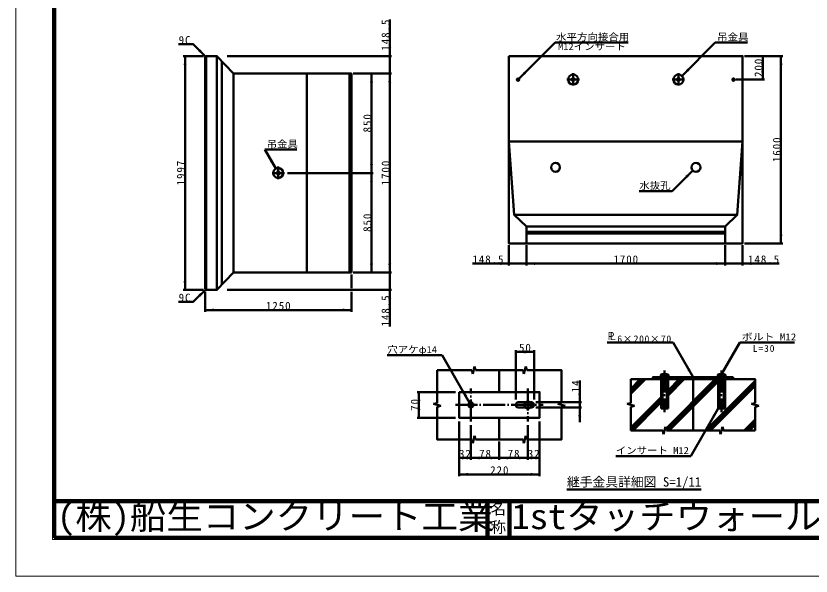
# Model space of a CAD drawing. Units: millimetres, scale not verified, with parts at other scales. Extents: x -2102 to 2102, y -1485 to 1485.
# Drawn here: x -2102 to 73, y -1485 to 46 of the extents above; entities that cross this region are included whole.
import ezdxf
from ezdxf.enums import TextEntityAlignment as Align

# ---------------------------------------------------------------- set-up
doc = ezdxf.new("R2010")
doc.units = ezdxf.units.MM
doc.header["$LTSCALE"] = 5
doc.linetypes.add('DASHED', pattern=[7.5, 6, -1.5])
doc.linetypes.add('LONG_DASHED_DOTTED', pattern=[15.25, 12, -1.5, 0.25, -1.5])
doc.layers.add('0-0_V-nasSTD', color=7, linetype='Continuous', lineweight=50)
doc.layers.add('0-1_0', color=7, linetype='Continuous', lineweight=100)
doc.styles.add('ＭＳ ゴシック', font='')
doc.styles.get('ＭＳ ゴシック').set_extended_font_data('MS Gothic')

msp = doc.modelspace()

# ---------------------------------------------------------------- linework, layer by layer
at = {"layer": '0-0_V-nasSTD', "lineweight": 100}
for p, q in [((-1997.5, 1380), (-1997.5, -1380)), ((-812.5, -1280), (-812.5, -1380)), ((-752.5, -1280), (-752.5, -1380)), ((-1997.5, -1380), (1997.5, -1380))]:
    msp.add_line(p, q, dxfattribs=at)
at = {"layer": '0-0_V-nasSTD'}
for p, q in [((-1079.721, -63.549), (-1079.721, 36.451)), ((-726.411, -125.399), (-627.595, -26.584)), ((-627.595, -26.584), (-427.595, -26.584)), ((-280.271, -117.819), (-189.035, -26.584)), ((-189.035, -26.584), (-101.035, -26.584)), ((-1589.721, -63.549), (-1644.721, -63.549)), ((-1639.721, -63.549), (-1639.721, -702.589)), ((-1581.841, -63.549), (-1584.721, -66.429)), ((-1581.841, -702.589), (-1581.841, -63.549)), ((-1552.721, -63.549), (-1506.799, -111.069)), ((-1524.721, -63.549), (-1074.721, -63.549)), ((-4.481, -63.549), (-109.481, -63.549)), ((-59.481, -63.549), (-59.481, -127.549)), ((-9.481, -63.549), (-9.481, -575.549)), ((-1584.721, -66.429), (-1584.721, -699.709)), ((-1538.799, -688.182), (-1538.799, -77.955)), ((-1306.321, -655.069), (-1306.321, -111.069)), ((-1189.521, -655.069), (-1189.521, -111.069)), ((-1179.721, -111.069), (-1074.721, -111.069)), ((-1129.721, -383.069), (-1129.721, -111.069)), ((-54.481, -127.549), (-132.481, -127.549)), ((-114.481, -297.149), (-753.521, -297.149)), ((-1421.601, -319.191), (-1333.601, -319.191)), ((-1391.601, -371.152), (-1421.601, -319.191)), ((-1359.721, -383.069), (-1124.721, -383.069)), ((-1129.721, -655.069), (-1129.721, -383.069)), ((-307.055, -432.603), (-250.486, -376.034)), ((-397.055, -432.603), (-307.055, -432.603)), ((-739.114, -497.627), (-128.887, -497.627)), ((-706.001, -575.549), (-706.001, -529.627)), ((-706.001, -529.627), (-162.001, -529.627)), ((-706.001, -543.549), (-162.001, -543.549)), ((-162.001, -575.549), (-162.001, -529.627)), ((-706.001, -548.349), (-162.001, -548.349)), ((-753.521, -580.549), (-753.521, -635.549)), ((-706.001, -580.549), (-706.001, -635.549)), ((-162.001, -580.549), (-162.001, -635.549)), ((-114.481, -580.549), (-114.481, -635.549)), ((-4.481, -575.549), (-109.481, -575.549)), ((-753.521, -630.549), (-853.521, -630.549)), ((-706.001, -630.549), (-753.521, -630.549)), ((-114.481, -630.549), (-14.481, -630.549)), ((-1506.799, -655.069), (-1552.721, -702.589)), ((-1184.721, -697.589), (-1184.721, -660.069)), ((-1179.721, -655.069), (-1074.721, -655.069)), ((-1079.721, -655.069), (-1079.721, -702.589)), ((-1589.721, -702.589), (-1644.721, -702.589)), ((-1584.721, -699.709), (-1581.841, -702.589)), ((-1584.721, -762.589), (-1584.721, -707.589)), ((-1524.721, -702.589), (-1074.721, -702.589)), ((-1184.721, -762.589), (-1184.721, -707.589)), ((-1079.721, -702.589), (-1079.721, -802.589)), ((-1184.721, -757.589), (-1584.721, -757.589)), ((-484.581, -846.361), (-304.581, -846.361)), ((-304.581, -846.361), (-249.962, -940.963)), ((-121.962, -846.361), (-171.962, -932.963)), ((-121.962, -846.361), (28.038, -846.361)), ((-734.962, -866.963), (-734.962, -1001.963)), ((-684.962, -866.963), (-684.962, -1001.963)), ((-1086.462, -880.997), (-936.462, -880.997)), ((-861.462, -1010.901), (-936.462, -880.997)), ((-734.962, -871.963), (-684.962, -871.963)), ((-847.462, -911.963), (-852.462, -931.963)), ((-847.462, -911.963), (-844.962, -921.963)), ((-707.462, -911.963), (-712.462, -931.963)), ((-707.462, -911.963), (-704.962, -921.963)), ((-949.962, -921.963), (-854.962, -921.963)), ((-949.962, -1011.963), (-949.962, -921.963)), ((-854.962, -921.963), (-852.462, -931.963)), ((-844.962, -921.963), (-714.962, -921.963)), ((-779.962, -921.963), (-779.962, -981.963)), ((-714.962, -921.963), (-712.462, -931.963)), ((-336.462, -932.963), (-338.462, -934.963)), ((-317.462, -934.963), (-338.462, -934.963)), ((-319.462, -932.963), (-336.462, -932.963)), ((-319.462, -932.963), (-317.462, -934.963)), ((-180.462, -932.963), (-182.462, -934.963)), ((-161.462, -934.963), (-182.462, -934.963)), ((-163.462, -932.963), (-180.462, -932.963)), ((-163.462, -932.963), (-161.462, -934.963)), ((-559.962, -1009.963), (-559.962, -949.963)), ((-419.962, -946.963), (-419.962, -1011.963)), ((-394.259, -946.963), (-419.962, -972.667)), ((-387.187, -946.963), (-419.962, -979.738)), ((-380.116, -946.963), (-419.962, -986.809)), ((-358.903, -946.963), (-352.903, -940.963)), ((-351.832, -946.963), (-345.832, -940.963)), ((-344.761, -946.963), (-338.761, -940.963)), ((-337.69, -946.963), (-333.962, -943.236)), ((-337.462, -1026.963), (-337.462, -946.963)), ((-333.962, -970.963), (-333.962, -940.963)), ((-189.198, -946.963), (-324.21, -1081.975)), ((-182.127, -946.963), (-322.127, -1086.963)), ((-317.548, -940.963), (-321.962, -945.378)), ((-321.962, -940.963), (-321.962, -970.963)), ((-318.462, -1026.963), (-318.462, -946.963)), ((-288.193, -946.963), (-318.462, -977.233)), ((-281.121, -946.963), (-318.462, -984.304)), ((-274.05, -946.963), (-318.462, -991.375)), ((-316.477, -946.963), (-310.477, -940.963)), ((-315.055, -1086.963), (-181.462, -953.37)), ((-309.406, -946.963), (-303.406, -940.963)), ((-302.335, -946.963), (-296.335, -940.963)), ((-295.264, -946.963), (-289.264, -940.963)), ((-288.193, -946.963), (-282.193, -940.963)), ((-281.121, -946.963), (-275.121, -940.963)), ((-274.05, -946.963), (-268.05, -940.963)), ((-266.979, -946.963), (-260.979, -940.963)), ((-259.908, -946.963), (-253.908, -940.963)), ((-252.837, -946.963), (-249.962, -944.088)), ((-246.837, -940.963), (-249.962, -944.088)), ((-249.962, -946.963), (-249.962, -1086.963)), ((-245.766, -946.963), (-239.766, -940.963)), ((-238.695, -946.963), (-232.695, -940.963)), ((-231.624, -946.963), (-225.624, -940.963)), ((-224.553, -946.963), (-218.553, -940.963)), ((-217.482, -946.963), (-211.482, -940.963)), ((-216.061, -1086.963), (-79.962, -950.865)), ((-210.411, -946.963), (-204.411, -940.963)), ((-203.34, -946.963), (-197.34, -940.963)), ((-196.269, -946.963), (-190.269, -940.963)), ((-189.198, -946.963), (-183.198, -940.963)), ((-182.127, -946.963), (-177.962, -942.799)), ((-181.462, -1026.963), (-181.462, -946.963)), ((-177.962, -970.963), (-177.962, -940.963)), ((-161.984, -940.963), (-165.962, -944.941)), ((-165.962, -940.963), (-165.962, -970.963)), ((-162.462, -1026.963), (-162.462, -946.963)), ((-160.913, -946.963), (-154.913, -940.963)), ((-153.842, -946.963), (-147.842, -940.963)), ((-146.771, -946.963), (-140.771, -940.963)), ((-139.962, -940.963), (-139.962, -946.963)), ((-333.962, -1020.963), (-333.962, -970.963)), ((-321.962, -1020.963), (-321.962, -970.963)), ((-208.989, -1086.963), (-79.962, -957.936)), ((-201.918, -1086.963), (-79.962, -965.007)), ((-177.962, -1020.963), (-177.962, -970.963)), ((-165.962, -1020.963), (-165.962, -970.963)), ((-1004.962, -981.963), (-899.962, -981.963)), ((-999.962, -1051.963), (-999.962, -981.963)), ((-358.193, -1016.963), (-337.462, -996.233)), ((-959.962, -1014.463), (-949.962, -1011.963)), ((-959.962, -1014.463), (-939.962, -1019.463)), ((-949.962, -1021.963), (-939.962, -1019.463)), ((-727.962, -1009.963), (-708.025, -1009.963)), ((-695.9, -1009.963), (-691.962, -1009.963)), ((-554.962, -1009.963), (-679.962, -1009.963)), ((-619.962, -1014.463), (-609.962, -1011.963)), ((-619.962, -1014.463), (-599.962, -1019.463)), ((-609.962, -1021.963), (-599.962, -1019.463)), ((-559.962, -1023.963), (-559.962, -1009.963)), ((-429.962, -1014.463), (-419.962, -1011.963)), ((-429.962, -1014.463), (-409.962, -1019.463)), ((-358.193, -1016.963), (-419.962, -1078.733)), ((-351.121, -1016.963), (-419.962, -1085.804)), ((-419.962, -1021.963), (-409.962, -1019.463)), ((-419.694, -1021.896), (-419.962, -1022.164)), ((-419.962, -1021.963), (-419.962, -1086.963)), ((-344.05, -1016.963), (-414.05, -1086.963)), ((-351.121, -1016.963), (-337.462, -1003.304)), ((-344.05, -1016.963), (-337.462, -1010.375)), ((-89.962, -1014.463), (-79.962, -1011.963)), ((-89.962, -1014.463), (-69.962, -1019.463)), ((-79.962, -1021.963), (-69.962, -1019.463)), ((-79.962, -1021.963), (-79.962, -1086.963)), ((-71.051, -1019.735), (-70.616, -1019.3)), ((-708.025, -1023.963), (-727.962, -1023.963)), ((-691.962, -1023.963), (-695.9, -1023.963)), ((-554.962, -1023.963), (-679.962, -1023.963)), ((-559.962, -1063.963), (-559.962, -1023.963)), ((-318.462, -1026.963), (-337.462, -1026.963)), ((-256.462, -1156.867), (-181.462, -1026.963)), ((-162.462, -1026.963), (-181.462, -1026.963)), ((-1004.962, -1051.963), (-899.962, -1051.963)), ((-889.962, -1061.963), (-889.962, -1211.963)), ((-779.962, -1051.963), (-779.962, -1111.963)), ((-669.962, -1061.963), (-669.962, -1211.963)), ((-109.994, -1086.963), (-79.962, -1056.931)), ((-102.923, -1086.963), (-79.962, -1064.002)), ((-857.962, -1071.963), (-857.962, -1166.963)), ((-701.962, -1071.963), (-701.962, -1166.963)), ((-419.962, -1086.963), (-332.962, -1086.963)), ((-332.962, -1086.963), (-330.462, -1096.963)), ((-332.21, -1089.975), (-327.551, -1085.316)), ((-325.462, -1076.963), (-330.462, -1096.963)), ((-325.462, -1076.963), (-322.962, -1086.963)), ((-322.962, -1086.963), (-176.962, -1086.963)), ((-176.962, -1086.963), (-174.462, -1096.963)), ((-169.462, -1076.963), (-174.462, -1096.963)), ((-95.852, -1086.963), (-79.962, -1071.073)), ((-847.462, -1101.963), (-852.462, -1121.963)), ((-847.462, -1101.963), (-844.962, -1111.963)), ((-707.462, -1101.963), (-712.462, -1121.963)), ((-707.462, -1101.963), (-704.962, -1111.963)), ((-854.962, -1111.963), (-852.462, -1121.963)), ((-714.962, -1111.963), (-844.962, -1111.963)), ((-779.962, -1116.963), (-779.962, -1166.963)), ((-714.962, -1111.963), (-712.462, -1121.963)), ((-889.962, -1161.963), (-857.962, -1161.963)), ((-857.962, -1161.963), (-779.962, -1161.963)), ((-779.962, -1161.963), (-701.962, -1161.963)), ((-669.962, -1161.963), (-701.962, -1161.963)), ((-256.462, -1156.867), (-461.462, -1156.867)), ((-889.962, -1206.963), (-669.962, -1206.963)), ((-594.962, -1247.991), (-227.462, -1247.991))]:
    msp.add_line(p, q, dxfattribs=at)
at = {"layer": '0-0_V-nasSTD', "linetype": 'LONG_DASHED_DOTTED'}
for p, q in [((-733.361, -127.549), (-723.761, -127.549)), ((-728.561, -132.349), (-728.561, -122.749)), ((-594.961, -127.549), (-561.041, -127.549)), ((-578.001, -110.109), (-578.001, -144.029)), ((-306.961, -127.549), (-273.041, -127.549)), ((-290.001, -110.109), (-290.001, -144.029)), ((-144.241, -127.549), (-134.641, -127.549)), ((-139.441, -132.349), (-139.441, -122.749)), ((-1384.721, -365.629), (-1384.721, -399.549)), ((-1401.681, -383.069), (-1367.761, -383.069)), ((-327.962, -922.963), (-327.962, -1036.963)), ((-171.962, -922.963), (-171.962, -1036.963)), ((-857.962, -1061.963), (-857.962, -971.963)), ((-701.962, -971.963), (-701.962, -1061.963)), ((-899.962, -1016.963), (-659.962, -1016.963))]:
    msp.add_line(p, q, dxfattribs=at)
at = {"layer": '0-0_V-nasSTD', "linetype": 'DASHED'}
for p, q in [((-708.025, -1009.963), (-695.9, -1009.963)), ((-695.9, -1023.963), (-708.025, -1023.963))]:
    msp.add_line(p, q, dxfattribs=at)
at = {"layer": '0-0_V-nasSTD', "lineweight": 18}
for points in [[(-2102.5, -1485), (-2102.5, 1485), (2102.5, 1485), (2102.5, -1485)], [(-2002.5, -1385), (-2002.5, 1385), (2002.5, 1385), (2002.5, -1385)]]:
    msp.add_lwpolyline(points, close=True, dxfattribs=at)
at = {"layer": '0-0_V-nasSTD'}
for points in [[(-1583.281, -64.989), (-1617.222, -31.048), (-1657.222, -31.048)], [(-1581.841, -702.589), (-1552.721, -702.589), (-1552.721, -63.549), (-1581.841, -63.549)], [(-1079.721, -655.069), (-1079.721, -111.069), (-1079.721, -63.549)], [(-1184.721, -655.069), (-1184.721, -111.069), (-1506.799, -111.069)], [(-1184.721, -655.069), (-1506.799, -655.069), (-1506.799, -111.069)], [(-753.521, -297.149), (-739.114, -497.627), (-706.001, -529.627)], [(-114.481, -297.149), (-128.887, -497.627), (-162.001, -529.627)], [(-706.001, -630.549), (-162.001, -630.549), (-114.481, -630.549)], [(-1583.281, -701.149), (-1617.222, -735.09), (-1657.222, -735.09)], [(-704.962, -921.963), (-609.962, -921.963), (-609.962, -1011.963)], [(-338.462, -934.963), (-338.462, -940.963), (-317.462, -940.963), (-317.462, -934.963)], [(-182.462, -934.963), (-182.462, -940.963), (-161.462, -940.963), (-161.462, -934.963)], [(-79.962, -1011.963), (-79.962, -946.963), (-419.962, -946.963)], [(-139.962, -940.963), (-359.962, -940.963), (-359.962, -946.963)], [(-854.962, -1111.963), (-949.962, -1111.963), (-949.962, -1021.963)], [(-711.056, -1011.713), (-701.962, -1006.463), (-692.869, -1011.713), (-692.869, -1022.213)], [(-692.869, -1022.213), (-701.962, -1027.463), (-711.056, -1022.213), (-711.056, -1011.713)], [(-609.962, -1021.963), (-609.962, -1111.963), (-704.962, -1111.963)], [(-169.462, -1076.963), (-166.962, -1086.963), (-79.962, -1086.963)]]:
    msp.add_lwpolyline(points, dxfattribs=at)
for points in [[(-753.521, -63.549), (-753.521, -575.549), (-114.481, -575.549), (-114.481, -63.549)], [(-889.962, -981.963), (-889.962, -1051.963), (-669.962, -1051.963), (-669.962, -981.963)]]:
    msp.add_lwpolyline(points, close=True, dxfattribs=at)
for centre, radius in [((-728.561, -127.549), 3.04), ((-728.561, -127.549), 1.92), ((-728.561, -127.549), 1.6), ((-578.001, -127.549), 13.76), ((-578.001, -127.549), 4), ((-290.001, -127.549), 13.76), ((-290.001, -127.549), 4), ((-139.441, -127.549), 3.04), ((-139.441, -127.549), 1.92), ((-139.441, -127.549), 1.6), ((-1384.721, -383.069), 13.76), ((-626.001, -367.549), 12), ((-242.001, -367.549), 12), ((-1384.721, -383.069), 4), ((-857.962, -1016.963), 7), ((-701.962, -1016.963), 8.5)]:
    msp.add_circle(centre, radius, dxfattribs=at)
for centre, radius, start, end in [((-327.962, -961.526), 28.562, 68.4314, 111.5686), ((-171.962, -961.526), 28.562, 68.4314, 111.5686), ((-327.962, -962.963), 10, 233.1301, 306.8699), ((-171.962, -962.963), 10, 233.1301, 306.8699), ((-727.962, -1016.963), 7, 90, 270), ((-691.962, -1016.963), 7, 270, 90), ((-327.962, -1012.963), 10, 233.1301, 306.8699), ((-171.962, -1012.963), 10, 233.1301, 306.8699)]:
    msp.add_arc(centre, radius, start, end, dxfattribs=at)
for points in [[(-1083.721, -39.549), (-1079.721, -63.549), (-1079.721, -39.549)], [(-1079.721, -63.549), (-1079.721, -39.549), (-1075.721, -39.549)], [(-1643.721, -87.549), (-1639.721, -87.549), (-1639.721, -63.549)], [(-1639.721, -87.549), (-1639.721, -63.549), (-1635.721, -87.549)], [(-1603.08, -50.847), (-1600.251, -48.018), (-1583.281, -64.989)], [(-1600.251, -48.018), (-1597.423, -45.19), (-1583.281, -64.989)], [(-63.481, -87.549), (-59.481, -87.549), (-59.481, -63.549)], [(-59.481, -87.549), (-59.481, -63.549), (-55.481, -87.549)], [(-13.481, -87.549), (-9.481, -87.549), (-9.481, -63.549)], [(-9.481, -87.549), (-9.481, -63.549), (-5.481, -87.549)], [(-726.411, -125.399), (-712.269, -105.6), (-709.441, -108.429)], [(-726.411, -125.399), (-709.441, -108.429), (-706.612, -111.257)], [(-280.271, -117.819), (-266.129, -98.02), (-263.3, -100.848)], [(-280.271, -117.819), (-263.3, -100.848), (-260.472, -103.677)], [(-63.481, -103.549), (-59.481, -127.549), (-59.481, -103.549)], [(-59.481, -127.549), (-59.481, -103.549), (-55.481, -103.549)], [(-1133.721, -135.069), (-1129.721, -135.069), (-1129.721, -111.069)], [(-1129.721, -135.069), (-1129.721, -111.069), (-1125.721, -135.069)], [(-1083.721, -135.069), (-1079.721, -135.069), (-1079.721, -111.069)], [(-1079.721, -135.069), (-1079.721, -111.069), (-1075.721, -135.069)], [(-1407.065, -352.368), (-1403.601, -350.368), (-1391.601, -371.152)], [(-1403.601, -350.368), (-1400.137, -348.368), (-1391.601, -371.152)], [(-1133.721, -359.069), (-1129.721, -383.069), (-1129.721, -359.069)], [(-1129.721, -383.069), (-1129.721, -359.069), (-1125.721, -359.069)], [(-1133.721, -407.069), (-1129.721, -407.069), (-1129.721, -383.069)], [(-1129.721, -407.069), (-1129.721, -383.069), (-1125.721, -407.069)], [(-270.285, -390.176), (-267.457, -393.005), (-250.486, -376.034)], [(-267.457, -393.005), (-264.628, -395.833), (-250.486, -376.034)], [(-13.481, -551.549), (-9.481, -575.549), (-9.481, -551.549)], [(-9.481, -575.549), (-9.481, -551.549), (-5.481, -551.549)], [(-777.521, -630.549), (-777.521, -626.549), (-753.521, -630.549)], [(-777.521, -634.549), (-777.521, -630.549), (-753.521, -630.549)], [(-706.001, -630.549), (-682.001, -630.549), (-682.001, -626.549)], [(-706.001, -630.549), (-682.001, -634.549), (-682.001, -630.549)], [(-186.001, -630.549), (-186.001, -626.549), (-162.001, -630.549)], [(-186.001, -634.549), (-186.001, -630.549), (-162.001, -630.549)], [(-114.481, -630.549), (-90.481, -630.549), (-90.481, -626.549)], [(-114.481, -630.549), (-90.481, -634.549), (-90.481, -630.549)], [(-1133.721, -631.069), (-1129.721, -655.069), (-1129.721, -631.069)], [(-1129.721, -655.069), (-1129.721, -631.069), (-1125.721, -631.069)], [(-1083.721, -631.069), (-1079.721, -655.069), (-1079.721, -631.069)], [(-1079.721, -655.069), (-1079.721, -631.069), (-1075.721, -631.069)], [(-1643.721, -678.589), (-1639.721, -702.589), (-1639.721, -678.589)], [(-1639.721, -702.589), (-1639.721, -678.589), (-1635.721, -678.589)], [(-1603.08, -715.291), (-1600.251, -718.119), (-1583.281, -701.149)], [(-1600.251, -718.119), (-1597.423, -720.948), (-1583.281, -701.149)], [(-1083.721, -726.589), (-1079.721, -726.589), (-1079.721, -702.589)], [(-1079.721, -726.589), (-1079.721, -702.589), (-1075.721, -726.589)], [(-1584.721, -757.589), (-1560.721, -757.589), (-1560.721, -753.589)], [(-1584.721, -757.589), (-1560.721, -761.589), (-1560.721, -757.589)], [(-1208.721, -757.589), (-1208.721, -753.589), (-1184.721, -757.589)], [(-1208.721, -761.589), (-1208.721, -757.589), (-1184.721, -757.589)], [(-734.962, -871.963), (-710.962, -871.963), (-710.962, -867.963)], [(-708.962, -871.963), (-708.962, -867.963), (-684.962, -871.963)], [(-734.962, -871.963), (-710.962, -875.963), (-710.962, -871.963)], [(-708.962, -875.963), (-708.962, -871.963), (-684.962, -871.963)], [(-171.962, -932.963), (-163.427, -910.178), (-159.962, -912.178)], [(-171.962, -932.963), (-159.962, -912.178), (-156.498, -914.178)], [(-265.427, -922.178), (-261.962, -920.178), (-249.962, -940.963)], [(-261.962, -920.178), (-258.498, -918.178), (-249.962, -940.963)], [(-1003.962, -1005.963), (-999.962, -1005.963), (-999.962, -981.963)], [(-999.962, -1005.963), (-999.962, -981.963), (-995.962, -1005.963)], [(-876.927, -992.116), (-873.462, -990.116), (-861.462, -1010.901)], [(-873.462, -990.116), (-869.998, -988.116), (-861.462, -1010.901)], [(-563.962, -985.963), (-559.962, -1009.963), (-559.962, -985.963)], [(-559.962, -1009.963), (-559.962, -985.963), (-555.962, -985.963)], [(-1003.962, -1027.963), (-999.962, -1051.963), (-999.962, -1027.963)], [(-999.962, -1051.963), (-999.962, -1027.963), (-995.962, -1027.963)], [(-563.962, -1047.963), (-559.962, -1047.963), (-559.962, -1023.963)], [(-559.962, -1047.963), (-559.962, -1023.963), (-555.962, -1047.963)], [(-196.927, -1045.748), (-193.462, -1047.748), (-181.462, -1026.963)], [(-193.462, -1047.748), (-189.998, -1049.748), (-181.462, -1026.963)], [(-889.962, -1161.963), (-865.962, -1161.963), (-865.962, -1157.963)], [(-889.962, -1161.963), (-865.962, -1165.963), (-865.962, -1161.963)], [(-881.962, -1161.963), (-881.962, -1157.963), (-857.962, -1161.963)], [(-881.962, -1165.963), (-881.962, -1161.963), (-857.962, -1161.963)], [(-857.962, -1161.963), (-833.962, -1161.963), (-833.962, -1157.963)], [(-857.962, -1161.963), (-833.962, -1165.963), (-833.962, -1161.963)], [(-803.962, -1161.963), (-803.962, -1157.963), (-779.962, -1161.963)], [(-803.962, -1165.963), (-803.962, -1161.963), (-779.962, -1161.963)], [(-779.962, -1161.963), (-755.962, -1161.963), (-755.962, -1157.963)], [(-779.962, -1161.963), (-755.962, -1165.963), (-755.962, -1161.963)], [(-725.962, -1161.963), (-725.962, -1157.963), (-701.962, -1161.963)], [(-725.962, -1165.963), (-725.962, -1161.963), (-701.962, -1161.963)], [(-701.962, -1161.963), (-677.962, -1161.963), (-677.962, -1157.963)], [(-701.962, -1161.963), (-677.962, -1165.963), (-677.962, -1161.963)], [(-693.962, -1161.963), (-693.962, -1157.963), (-669.962, -1161.963)], [(-693.962, -1165.963), (-693.962, -1161.963), (-669.962, -1161.963)], [(-889.962, -1206.963), (-865.962, -1206.963), (-865.962, -1202.963)], [(-889.962, -1206.963), (-865.962, -1210.963), (-865.962, -1206.963)], [(-693.962, -1206.963), (-693.962, -1202.963), (-669.962, -1206.963)], [(-693.962, -1210.963), (-693.962, -1206.963), (-669.962, -1206.963)]]:
    msp.add_solid(points, dxfattribs=at)
at = {"layer": '0-1_0'}
msp.add_line((-1997.5, -1280), (1997.5, -1280), dxfattribs=at)

# ---------------------------------------------------------------- texts
at = {"layer": '0-0_V-nasSTD', "style": 'ＭＳ ゴシック'}
for s, height, width, p in [('水平方向接合用', 19.06, 1.1, (-624.595, -26.584)), ('吊金具', 19.06, 1.1, (-184.035, -26.584)), ('M12インサート', 19.06, 1.1, (-619.345, -52.584)), ('吊金具', 19.06, 1.1, (-1416.601, -319.191)), ('水抜孔', 19.06, 1.1, (-397.055, -432.603)), ('Ｐ', 21.63, 0.9, (-487.704, -846.361)), ('Ｌ', 21.63, 0.9, (-483.081, -846.361)), ('ボルト M12', 19.06, 1.15, (-116.962, -846.361)), ('穴アケφ14', 19.06, 1.1, (-1086.462, -880.997)), ('インサート M12', 19.06, 1.1, (-461.462, -1156.867)), ('(株)船生コンクリート工業', 69.65, 1.05, (-1990, -1377.45)), ('1stタッチウォール標準型', 69.65, 1.05, (-746.25, -1377.53))]:
    msp.add_text(s, height=height, dxfattribs=dict(at, width=width)).set_placement(p, align=Align.BOTTOM_LEFT)
for s, height, p in [('継手金具詳細図 S=1/11', 25.66, (-594.962, -1247.991)), ('名', 30.79, (-803.518, -1326.001)), ('称', 30.79, (-803.524, -1375.99))]:
    msp.add_text(s, height=height, dxfattribs=at).set_placement(p, align=Align.BOTTOM_LEFT)
at = {"layer": '0-0_V-nasSTD', "char_height": 21.99, "attachment_point": 7, "rotation": 90, "style": 'ＭＳ ゴシック'}
for s, insert in [('\\T1.17;148.5', (-1079.721, -48.549)), ('\\T1.17;200', (-59.481, -120.549)), ('\\T1.17;850', (-1129.721, -272.069)), ('\\T1.17;1600', (-9.481, -353.299)), ('\\T1.17;1997', (-1639.721, -416.819)), ('\\T1.17;1700', (-1079.721, -416.819)), ('\\T1.17;850', (-1129.721, -544.069)), ('\\T1.17;148.5', (-1079.721, -802.589)), ('\\T1.17;14', (-559.962, -982.463)), ('\\T1.17;70', (-999.962, -1033.213))]:
    msp.add_mtext(s, dxfattribs=dict(at, insert=insert))
at = {"layer": '0-0_V-nasSTD', "attachment_point": 7, "style": 'ＭＳ ゴシック'}
for s, insert, char_height in [('\\T1.17;9C', (-1657.222, -31.048), 21.99), ('\\T1.17;148.5', (-853.521, -630.549), 21.99), ('\\T1.17;1700', (-467.751, -630.549), 21.99), ('\\T1.17;148.5', (-99.481, -630.549), 21.99), ('\\T1.17;9C', (-1657.222, -735.09), 21.99), ('\\T1.17;1250', (-1418.471, -757.589), 21.99), ('\\T1.15;6×200×70', (-457.081, -846.361), 19.06), ('\\T1.17;50', (-726.213, -871.963), 21.99), ('\\T1.19;L=30', (-86.493, -872.361), 19.06), ('\\T1.17;32', (-890.213, -1161.963), 21.99), ('\\T1.17;78', (-835.213, -1161.963), 21.99), ('\\T1.17;78', (-757.213, -1161.963), 21.99), ('\\T1.17;32', (-702.213, -1161.963), 21.99), ('\\T1.17;220', (-804.962, -1206.963), 21.99)]:
    msp.add_mtext(s, dxfattribs=dict(at, insert=insert, char_height=char_height))

doc.saveas('drawing.dxf')
